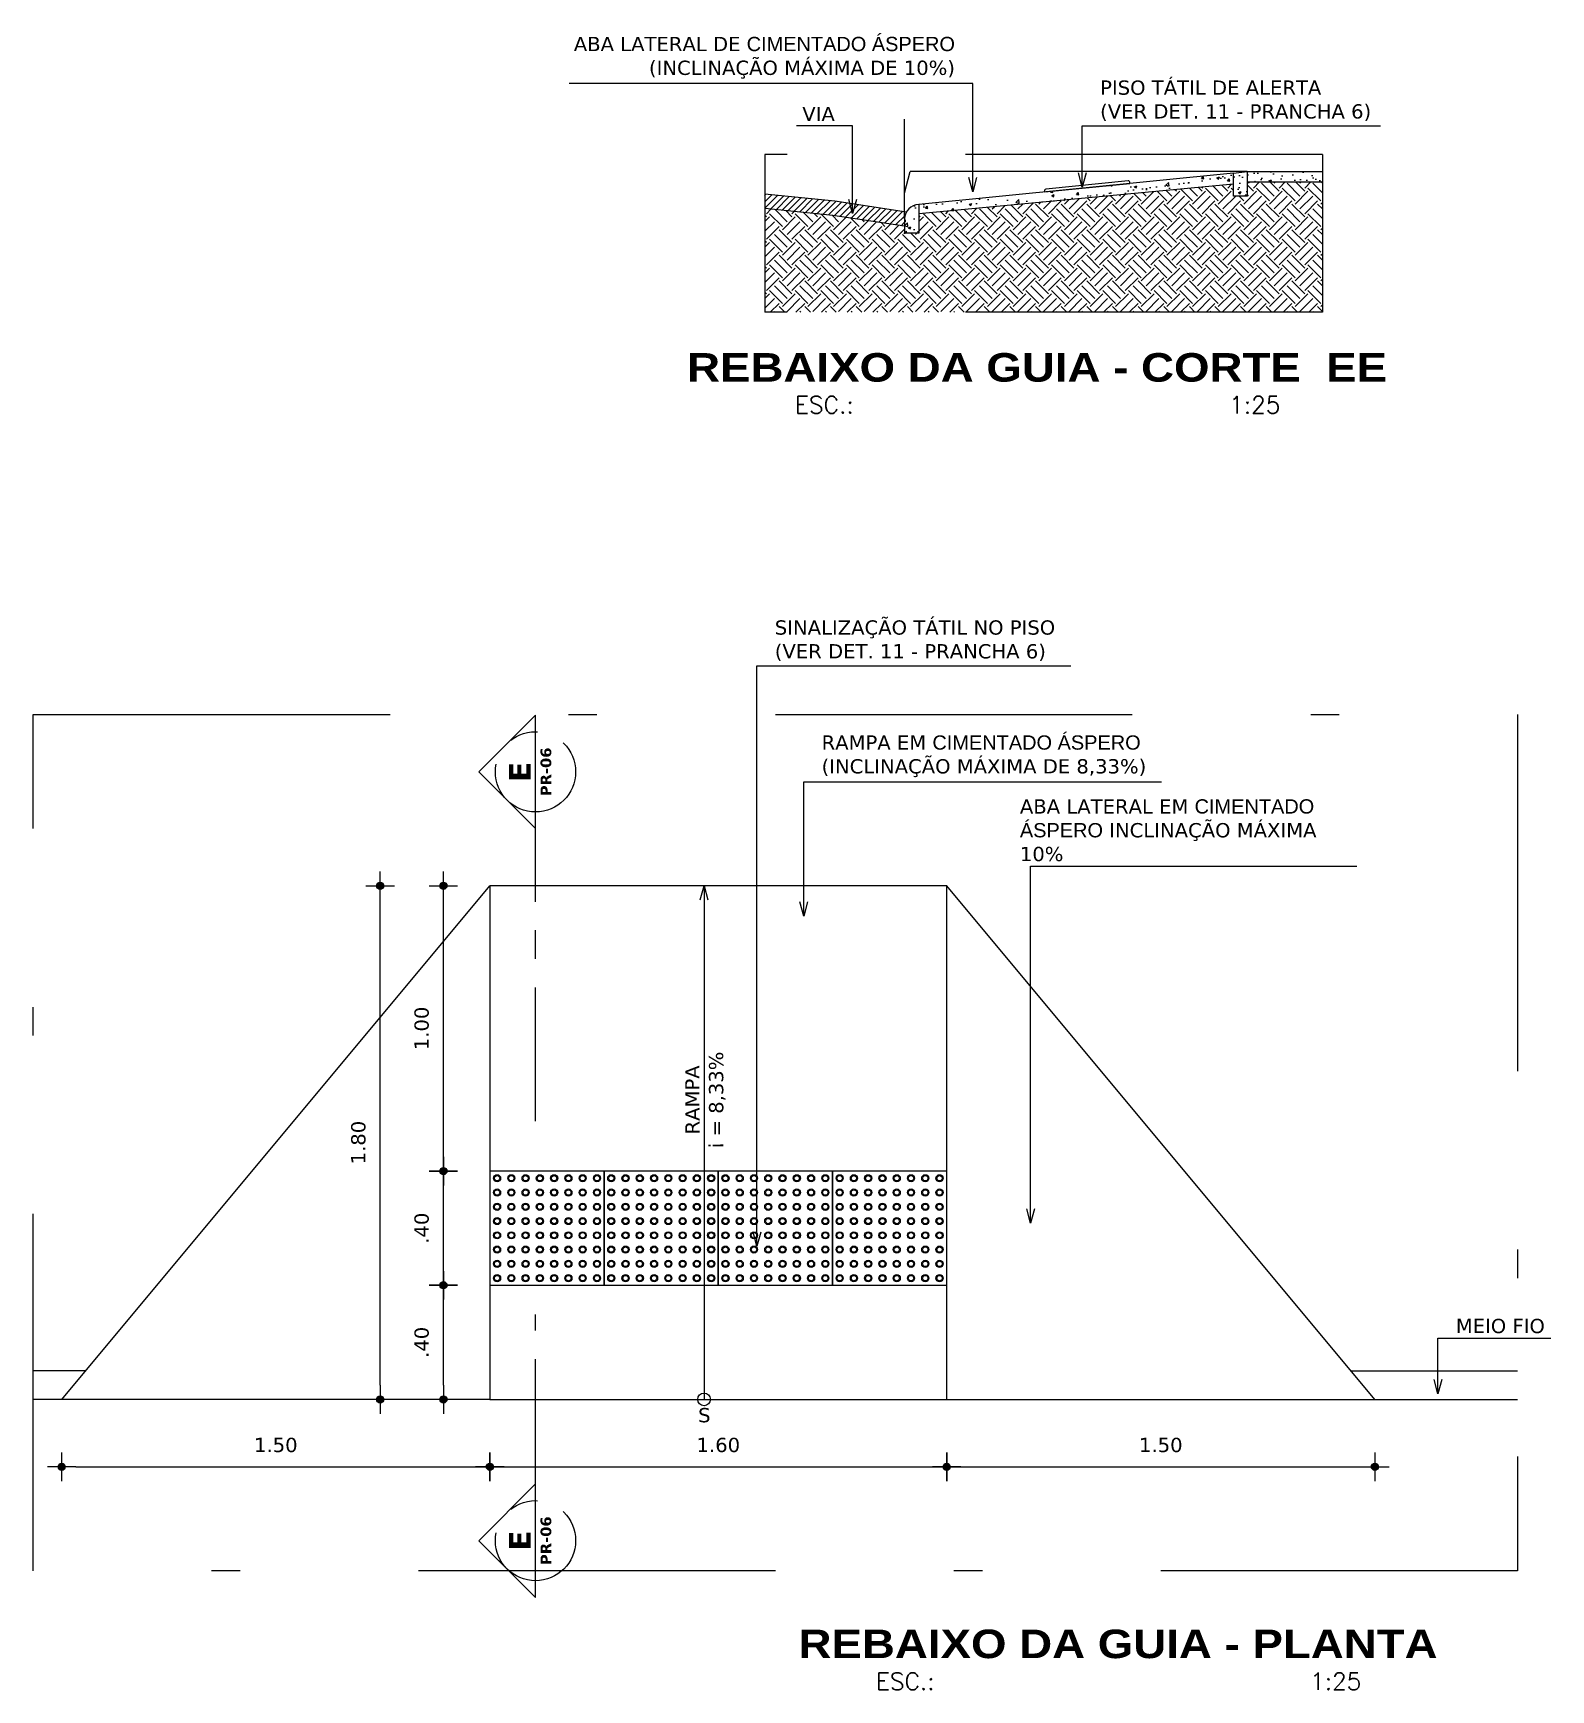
# Model space of a CAD drawing. Header units: millimetres. Extents: x 490 to 675, y -160 to -87.
# Drawn here: x 607.29 to 612.6, y -104.42 to -98.62 of the extents above; entities that cross this region are included whole.
import ezdxf
from ezdxf.enums import TextEntityAlignment as Align

# ---------------------------------------------------------------- set-up
doc = ezdxf.new("R2010")
doc.units = ezdxf.units.MM
doc.header["$LTSCALE"] = 2.5
doc.linetypes.add('CENTER2', pattern=[1.125, 0.75, -0.125, 0.125, -0.125])
doc.linetypes.add('DASHDOT', pattern=[1, 0.5, -0.25, 0, -0.25])
for name, color, linetype in [('COTAS', 1, 'Continuous'), ('HACHURA', 254, 'Continuous'), ('Hatch', 9, 'Continuous'), ('IND_TEXTOS', 1, 'Continuous'), ('Indica_corte', 2, 'CENTER2'), ('Paginação', 8, 'Continuous'), ('PAREDE', 4, 'Continuous'), ('TITULO', 2, 'Continuous'), ('VISTA', 1, 'Continuous'), ('VISTA 02', 1, 'Continuous')]:
    doc.layers.add(name, color=color, linetype=linetype)
doc.styles.add('COTA100', font='ROMANS.SHX')
doc.styles.add('COTA200', font='ROMANS.SHX')
doc.styles.add('TIT100', font='verdanab.ttf')
doc.styles.add('TIT200', font='')
doc.styles.add('VERDANA', font='verdana.ttf')
doc.styles.get('TIT200').set_extended_font_data('Arial Black')
doc.dimstyles.new('COTA025', dxfattribs={"dimtxt": 0.05, "dimasz": 0.05, "dimexe": 1.25, "dimexo": 0.625, "dimgap": 0.05, "dimtad": 1, "dimzin": 4, "dimdsep": 46, "dimtxsty": 'VERDANA', "dimblk": 'bola', "dimcen": -0.25, "dimse1": 1, "dimse2": 1, "dimclrd": 1, "dimclrt": 2, "dimadec": 0, "dimazin": 0, "dimtfac": 1, "dimtix": 1, "dimtmove": 2, "dimatfit": 3, "dimldrblk": 'OPEN30', "dimfxl": 1.25, "dimtolj": 1, "dimarcsym": 0})
doc.dimstyles.new('COTA100', dxfattribs={"dimtxt": 0.18, "dimasz": 0.18, "dimexe": 0.05, "dimexo": 0.06, "dimgap": 0.1, "dimtad": 1, "dimzin": 4, "dimdsep": 46, "dimtxsty": 'COTA100', "dimblk": 'bola', "dimcen": 0.09, "dimdle": 0.05, "dimse1": 1, "dimse2": 1, "dimclrd": 256, "dimclrt": 2, "dimadec": 0, "dimazin": 0, "dimtfac": 1, "dimtix": 1, "dimtmove": 2, "dimatfit": 1, "dimldrblk": 'OPEN30', "dimfxl": 1, "dimtolj": 1, "dimtzin": 4, "dimarcsym": 0})

# ---------------------------------------------------------------- blocks, each defined once
blk = doc.blocks.new('_OPEN30')
at = {"color": 0, "linetype": 'ByBlock', "ltscale": 0.5}
for p, q in [((-1, 0.27), (0, 0)), ((0, 0), (-1, -0.27)), ((0, 0), (-1, 0))]:
    blk.add_line(p, q, dxfattribs=at)
blk = doc.blocks.new('bola')
blk.add_hatch(color=0).paths.add_polyline_path([(-0.25, 0, 1), (0.25, 0, 1)])
at = {"color": 0}
for p, q in [((-1, 0), (-0.25, 0)), ((0, 1), (0, 0.25)), ((0.25, 0), (1, 0)), ((0, -0.25), (0, -1))]:
    blk.add_line(p, q, dxfattribs=at)
blk.add_circle((0, 0), 0.25, dxfattribs=at)
blk = doc.blocks.new('*D236')
at = {"layer": 'COTAS', "color": 1, "lineweight": -2}
blk.add_line((608.7251, -103.3541), (608.7251, -103.0541), dxfattribs=at)
at = {"layer": 'DEFPOINTS', "color": 0}
for p in [(608.7251, -103.0041), (608.8881, -103.0041), (608.8881, -103.4041)]:
    blk.add_point(p, dxfattribs=at)
at = {"layer": 'COTAS', "color": 1, "lineweight": -2, "xscale": 0.05, "yscale": 0.05, "zscale": 0.05}
for p, rotation in [((608.7251, -103.0041), 90), ((608.7251, -103.4041), 270)]:
    blk.add_blockref('bola', p, dxfattribs=dict(at, rotation=rotation))
at = {"layer": 'COTAS', "color": 2, "insert": (608.6491, -103.2041), "char_height": 0.05, "attachment_point": 5, "rotation": 90, "style": 'VERDANA'}
blk.add_mtext('\\A1;.40', dxfattribs=at)
blk = doc.blocks.new('*D237')
at = {"layer": 'COTAS', "color": 1, "lineweight": -2}
blk.add_line((608.7251, -102.9541), (608.7251, -102.6541), dxfattribs=at)
at = {"layer": 'DEFPOINTS', "color": 0}
for p in [(608.7251, -102.6041), (608.8881, -102.6041), (608.8881, -103.0041)]:
    blk.add_point(p, dxfattribs=at)
at = {"layer": 'COTAS', "color": 1, "lineweight": -2, "xscale": 0.05, "yscale": 0.05, "zscale": 0.05}
for p, rotation in [((608.7251, -102.6041), 90), ((608.7251, -103.0041), 270)]:
    blk.add_blockref('bola', p, dxfattribs=dict(at, rotation=rotation))
at = {"layer": 'COTAS', "color": 2, "insert": (608.6491, -102.8041), "char_height": 0.05, "attachment_point": 5, "rotation": 90, "style": 'VERDANA'}
blk.add_mtext('\\A1;.40', dxfattribs=at)
blk = doc.blocks.new('*D238')
at = {"layer": 'COTAS', "color": 1, "lineweight": -2}
blk.add_line((607.4381, -103.64), (608.8381, -103.64), dxfattribs=at)
at = {"layer": 'DEFPOINTS', "color": 0}
for p in [(607.3881, -103.4041), (608.8881, -103.4041), (608.8881, -103.64)]:
    blk.add_point(p, dxfattribs=at)
at = {"layer": 'COTAS', "color": 1, "lineweight": -2, "xscale": 0.05, "yscale": 0.05, "zscale": 0.05, "rotation": 180}
blk.add_blockref('bola', (607.3881, -103.64), dxfattribs=at)
at = {"layer": 'COTAS', "color": 1, "lineweight": -2, "xscale": 0.05, "yscale": 0.05, "zscale": 0.05}
blk.add_blockref('bola', (608.8881, -103.64), dxfattribs=at)
at = {"layer": 'COTAS', "color": 2, "insert": (608.1381, -103.564), "char_height": 0.05, "attachment_point": 5, "style": 'VERDANA'}
blk.add_mtext('\\A1;1.50', dxfattribs=at)
blk = doc.blocks.new('*D239')
at = {"layer": 'COTAS', "color": 1, "lineweight": -2}
blk.add_line((608.9381, -103.64), (610.4381, -103.64), dxfattribs=at)
at = {"layer": 'DEFPOINTS', "color": 0}
for p in [(608.8881, -103.4041), (610.4881, -103.4041), (610.4881, -103.64)]:
    blk.add_point(p, dxfattribs=at)
at = {"layer": 'COTAS', "color": 1, "lineweight": -2, "xscale": 0.05, "yscale": 0.05, "zscale": 0.05, "rotation": 180}
blk.add_blockref('bola', (608.8881, -103.64), dxfattribs=at)
at = {"layer": 'COTAS', "color": 1, "lineweight": -2, "xscale": 0.05, "yscale": 0.05, "zscale": 0.05}
blk.add_blockref('bola', (610.4881, -103.64), dxfattribs=at)
at = {"layer": 'COTAS', "color": 2, "insert": (609.6881, -103.564), "char_height": 0.05, "attachment_point": 5, "style": 'VERDANA'}
blk.add_mtext('\\A1;1.60', dxfattribs=at)
blk = doc.blocks.new('*D240')
at = {"layer": 'COTAS', "color": 1, "lineweight": -2}
blk.add_line((610.5381, -103.64), (611.9381, -103.64), dxfattribs=at)
at = {"layer": 'DEFPOINTS', "color": 0}
for p in [(610.4881, -103.4041), (611.9881, -103.4041), (611.9881, -103.64)]:
    blk.add_point(p, dxfattribs=at)
at = {"layer": 'COTAS', "color": 1, "lineweight": -2, "xscale": 0.05, "yscale": 0.05, "zscale": 0.05, "rotation": 180}
blk.add_blockref('bola', (610.4881, -103.64), dxfattribs=at)
at = {"layer": 'COTAS', "color": 1, "lineweight": -2, "xscale": 0.05, "yscale": 0.05, "zscale": 0.05}
blk.add_blockref('bola', (611.9881, -103.64), dxfattribs=at)
at = {"layer": 'COTAS', "color": 2, "insert": (611.2381, -103.564), "char_height": 0.05, "attachment_point": 5, "style": 'VERDANA'}
blk.add_mtext('\\A1;1.50', dxfattribs=at)
blk = doc.blocks.new('Indica_corte')
at = {"layer": 'Indica_corte'}
blk.add_lwpolyline([(0, 0), (-0.795, 0.795), (-1.591, 0)], close=True, dxfattribs=at)
at = {"layer": 'Indica_corte', "color": 2}
blk.add_circle((-0.795, 0), 0.562, dxfattribs=at)
at = {"layer": 'Indica_corte', "color": 2, "style": 'TIT100'}
for tag, height, p in [('CORTE', 0.3, (-0.795, 0.069)), ('PRANCHA', 0.15, (-0.795, -0.221))]:
    blk.add_attdef(tag, text='', height=height, dxfattribs=at).set_placement(p, align=Align.CENTER)
blk = doc.blocks.new('*D241')
at = {"layer": 'COTAS', "color": 1, "lineweight": -2}
blk.add_line((608.7251, -102.5541), (608.7251, -101.6541), dxfattribs=at)
at = {"layer": 'DEFPOINTS', "color": 0}
for p in [(608.7251, -101.6041), (608.8881, -101.6041), (608.8881, -102.6041)]:
    blk.add_point(p, dxfattribs=at)
at = {"layer": 'COTAS', "color": 1, "lineweight": -2, "xscale": 0.05, "yscale": 0.05, "zscale": 0.05}
for p, rotation in [((608.7251, -101.6041), 90), ((608.7251, -102.6041), 270)]:
    blk.add_blockref('bola', p, dxfattribs=dict(at, rotation=rotation))
at = {"layer": 'COTAS', "color": 2, "insert": (608.6491, -102.1041), "char_height": 0.05, "attachment_point": 5, "rotation": 90, "style": 'VERDANA'}
blk.add_mtext('\\A1;1.00', dxfattribs=at)
blk = doc.blocks.new('*D242')
at = {"layer": 'COTAS', "color": 1, "lineweight": -2}
blk.add_line((608.5036, -103.3541), (608.5036, -101.6541), dxfattribs=at)
at = {"layer": 'DEFPOINTS', "color": 0}
for p in [(608.5036, -101.6041), (608.8881, -101.6041), (608.8881, -103.4041)]:
    blk.add_point(p, dxfattribs=at)
at = {"layer": 'COTAS', "color": 1, "lineweight": -2, "xscale": 0.05, "yscale": 0.05, "zscale": 0.05}
for p, rotation in [((608.5036, -101.6041), 90), ((608.5036, -103.4041), 270)]:
    blk.add_blockref('bola', p, dxfattribs=dict(at, rotation=rotation))
at = {"layer": 'COTAS', "color": 2, "insert": (608.4275, -102.5041), "char_height": 0.05, "attachment_point": 5, "rotation": 90, "style": 'VERDANA'}
blk.add_mtext('\\A1;1.80', dxfattribs=at)
blk = doc.blocks.new('PT_AZUL1')
at = {"color": 9}
blk.add_lwpolyline([(0.3, 0.4), (-0.1, 0.4), (-0.1, 0), (0.3, 0)], close=True, dxfattribs=at)
for centre, radius in [((-0.075, 0.375), 0.0125), ((-0.075, 0.375), 0.0095), ((-0.025, 0.375), 0.0125), ((-0.025, 0.375), 0.0095), ((0.025, 0.375), 0.0125), ((0.025, 0.375), 0.0095), ((0.075, 0.375), 0.0125), ((0.075, 0.375), 0.0095), ((0.125, 0.375), 0.0125), ((0.125, 0.375), 0.0095), ((0.175, 0.375), 0.0125), ((0.175, 0.375), 0.0095), ((0.225, 0.375), 0.0125), ((0.225, 0.375), 0.0095), ((0.275, 0.375), 0.0125), ((0.275, 0.375), 0.0095), ((-0.075, 0.325), 0.0125), ((-0.075, 0.325), 0.0095), ((-0.025, 0.325), 0.0125), ((-0.025, 0.325), 0.0095), ((0.025, 0.325), 0.0125), ((0.025, 0.325), 0.0095), ((0.075, 0.325), 0.0125), ((0.075, 0.325), 0.0095), ((0.125, 0.325), 0.0125), ((0.125, 0.325), 0.0095), ((0.175, 0.325), 0.0125), ((0.175, 0.325), 0.0095), ((0.225, 0.325), 0.0125), ((0.225, 0.325), 0.0095), ((0.275, 0.325), 0.0125), ((0.275, 0.325), 0.0095), ((-0.075, 0.275), 0.0125), ((-0.075, 0.225), 0.0125), ((-0.075, 0.275), 0.0095), ((-0.075, 0.225), 0.0095), ((-0.025, 0.275), 0.0125), ((-0.025, 0.225), 0.0125), ((-0.025, 0.275), 0.0095), ((-0.025, 0.225), 0.0095), ((0.025, 0.275), 0.0125), ((0.025, 0.225), 0.0125), ((0.025, 0.275), 0.0095), ((0.025, 0.225), 0.0095), ((0.075, 0.275), 0.0125), ((0.075, 0.225), 0.0125), ((0.075, 0.275), 0.0095), ((0.075, 0.225), 0.0095), ((0.125, 0.275), 0.0125), ((0.125, 0.225), 0.0125), ((0.125, 0.275), 0.0095), ((0.125, 0.225), 0.0095), ((0.175, 0.275), 0.0125), ((0.175, 0.225), 0.0125), ((0.175, 0.275), 0.0095), ((0.175, 0.225), 0.0095), ((0.225, 0.275), 0.0125), ((0.225, 0.225), 0.0125), ((0.225, 0.275), 0.0095), ((0.225, 0.225), 0.0095), ((0.275, 0.275), 0.0125), ((0.275, 0.225), 0.0125), ((0.275, 0.275), 0.0095), ((0.275, 0.225), 0.0095), ((-0.075, 0.175), 0.0125), ((-0.075, 0.175), 0.0095), ((-0.025, 0.175), 0.0125), ((-0.025, 0.175), 0.0095), ((0.025, 0.175), 0.0125), ((0.025, 0.175), 0.0095), ((0.075, 0.175), 0.0125), ((0.075, 0.175), 0.0095), ((0.125, 0.175), 0.0125), ((0.125, 0.175), 0.0095), ((0.175, 0.175), 0.0125), ((0.175, 0.175), 0.0095), ((0.225, 0.175), 0.0125), ((0.225, 0.175), 0.0095), ((0.275, 0.175), 0.0125), ((0.275, 0.175), 0.0095), ((-0.075, 0.125), 0.0125), ((-0.075, 0.125), 0.0095), ((-0.025, 0.125), 0.0125), ((-0.025, 0.125), 0.0095), ((0.025, 0.125), 0.0125), ((0.025, 0.125), 0.0095), ((0.075, 0.125), 0.0125), ((0.075, 0.125), 0.0095), ((0.125, 0.125), 0.0125), ((0.125, 0.125), 0.0095), ((0.175, 0.125), 0.0125), ((0.175, 0.125), 0.0095), ((0.225, 0.125), 0.0125), ((0.225, 0.125), 0.0095), ((0.275, 0.125), 0.0125), ((0.275, 0.125), 0.0095), ((-0.075, 0.075), 0.0125), ((-0.075, 0.075), 0.0095), ((-0.025, 0.075), 0.0125), ((-0.025, 0.075), 0.0095), ((0.025, 0.075), 0.0125), ((0.025, 0.075), 0.0095), ((0.075, 0.075), 0.0125), ((0.075, 0.075), 0.0095), ((0.125, 0.075), 0.0125), ((0.125, 0.075), 0.0095), ((0.175, 0.075), 0.0125), ((0.175, 0.075), 0.0095), ((0.225, 0.075), 0.0125), ((0.225, 0.075), 0.0095), ((0.275, 0.075), 0.0125), ((0.275, 0.075), 0.0095), ((-0.075, 0.025), 0.0125), ((-0.075, 0.025), 0.0095), ((-0.025, 0.025), 0.0125), ((-0.025, 0.025), 0.0095), ((0.025, 0.025), 0.0125), ((0.025, 0.025), 0.0095), ((0.075, 0.025), 0.0125), ((0.075, 0.025), 0.0095), ((0.125, 0.025), 0.0125), ((0.125, 0.025), 0.0095), ((0.175, 0.025), 0.0125), ((0.175, 0.025), 0.0095), ((0.225, 0.025), 0.0125), ((0.225, 0.025), 0.0095), ((0.275, 0.025), 0.0125), ((0.275, 0.025), 0.0095)]:
    blk.add_circle(centre, radius, dxfattribs=at)
blk = doc.blocks.new('Rebaixo_guia')
at = {"layer": 'VISTA'}
for p, q in [((0, 0), (1.5, 1.8)), ((4.6, 0), (3.1, 1.8))]:
    blk.add_line(p, q, dxfattribs=at)
at = {"layer": 'VISTA 02'}
for p, q in [((3.1, 1.8), (1.5, 1.8)), ((1.5, 1.8), (1.5, 0)), ((3.1, 0), (3.1, 1.8)), ((1.5, 0), (0, 0)), ((1.5, 0), (3.1, 0)), ((3.1, 0), (4.6, 0))]:
    blk.add_line(p, q, dxfattribs=at)
at = {"layer": 'VISTA', "color": 8, "rotation": 180}
for p in [(1.8, 0.8), (2.2, 0.8), (2.6, 0.8), (3, 0.8)]:
    blk.add_blockref('PT_AZUL1', p, dxfattribs=at)

msp = doc.modelspace()

# ---------------------------------------------------------------- hatches: boundary and pattern name
at = {"layer": 'Hatch'}
h = msp.add_hatch(dxfattribs=at)
h.set_pattern_fill('EARTH', color=256, scale=0.01, angle=45, style=0)
h.set_pattern_definition([(45, (1071.351647, 20.187975), (0, 0.089802561), [0.0635, -0.0635]), (45, (1071.33481, 20.204813), (0, 0.089802561), [0.0635, -0.0635]), (45, (1071.31797, 20.22165), (0, 0.089802561), [0.0635, -0.0635]), (135, (1071.31797, 20.232877), (-0.089802561, 0), [0.0635, -0.0635]), (135, (1071.33481, 20.249715), (-0.089802561, 0), [0.0635, -0.0635]), (135, (1071.351647, 20.26655), (-0.089802561, 0), [0.0635, -0.0635])])
h.paths.add_polyline_path([(611.8041, -99.138), (611.5406, -99.138), (611.5406, -99.1878), (611.493, -99.1878), (611.493, -99.1458), (610.3906, -99.2503), (610.3906, -99.3176), (610.3406, -99.3176), (610.3406, -99.2932), (610.0896, -99.2552), (609.8511, -99.2314), (609.8511, -99.5947), (611.8041, -99.5947)])
h = msp.add_hatch(dxfattribs=at)
h.set_pattern_fill('AR-CONC', color=256, scale=0.0005, style=0)
h.set_pattern_definition([(50, (610.34058, -99.31764), (0.0910923, -0.0079695), [0.009525, -0.104775]), (355, (610.34058, -99.31764), (-0.0176214, 0.0955283), [0.00762, -0.08382]), (100.451, (610.34817, -99.31831), (0.073471, 0.0875583), [0.008095, -0.089045]), (46.184, (610.34058, -99.29224), (0.1355395, -0.021021), [0.014287, -0.157163]), (96.636, (610.35188, -99.294), (0.118702, 0.123713), [0.012143, -0.133567]), (351.184, (610.34058, -99.29224), (0.118702, 0.123713), [0.01143, -0.12573]), (21, (610.35328, -99.29859), (0.0758074, -0.0511328), [0.009525, -0.104775]), (326, (610.35328, -99.29859), (0.030901, 0.092094), [0.00762, -0.08382]), (71.4514, (610.3596, -99.30285), (0.106708, 0.0409614), [0.008095, -0.089045]), (37.5, (610.340582, -99.317642), (0.0015443, 0.0422775), [0, -0.082804, 0, -0.08509, 0, -0.0841375]), (7.5, (610.34058, -99.31764), (0.0334098, 0.0500903), [0, -0.048514, 0, -0.080899, 0, -0.0320675]), (327.5, (610.31226, -99.31764), (0.0677953, -0.0028644), [0, -0.03175, 0, -0.09906, 0, -0.131445]), (317.5, (610.29956, -99.31764), (0.0740646, 0.0127132), [0, -0.041275, 0, -0.065786, 0, -0.093345])])
h.paths.add_polyline_path([(610.3906, -99.2176, 0.414214), (610.3406, -99.2676), (610.3406, -99.3176), (610.3906, -99.3176)])
h.paths.add_polyline_path([(611.493, -99.1458), (611.493, -99.1069), (610.3906, -99.2176), (610.3906, -99.2503)])
h.paths.add_polyline_path([(611.5406, -99.1021), (611.493, -99.1069), (611.493, -99.1878), (611.5406, -99.1878)])
h.paths.add_polyline_path([(611.8041, -99.1021), (611.5406, -99.1021), (611.5406, -99.138), (611.8041, -99.138)])
h = msp.add_hatch(dxfattribs=at)
h.set_pattern_fill('ANSI31', color=256, scale=0.005, style=0)
h.set_pattern_definition([(45, (603.247377, -103.431773), (-0.01122532, 0.01122532), [])])
h.paths.add_polyline_path([(610.0959, -99.2056), (609.8511, -99.1812), (609.8511, -99.2314), (610.0896, -99.2552), (610.3406, -99.2932), (610.3406, -99.2676, -0.126203), (610.3468, -99.2436)])

# ---------------------------------------------------------------- linework, layer by layer
at = {"layer": 'HACHURA', "linetype": 'DASHDOT'}
for p, q in [((609.8511, -99.0421), (609.8511, -99.5947)), ((611.8041, -99.0421), (609.8511, -99.0421)), ((611.8041, -99.0421), (611.8041, -99.5947)), ((611.8041, -99.5947), (609.8511, -99.5947))]:
    msp.add_line(p, q, dxfattribs=at)
msp.add_lwpolyline([(607.2881, -101.0041), (612.4881, -101.0041), (612.4881, -104.0041), (607.2881, -104.0041)], close=True, dxfattribs=at)
at = {"layer": 'IND_TEXTOS', "color": 2}
msp.add_line((609.6381, -101.6541), (609.6381, -103.4041), dxfattribs=at)
msp.add_circle((609.6381, -103.4041), 0.0222, dxfattribs=at)
at = {"layer": 'Indica_corte', "ltscale": 0.25}
for p, q in [((609.0477, -102.4291), (609.0477, -101.4041)), ((609.0477, -103.7314), (609.0477, -103.1064))]:
    msp.add_line(p, q, dxfattribs=at)
at = {"layer": 'PAREDE', "color": 4}
for p, q in [((611.493, -99.1069), (610.3906, -99.2176)), ((611.493, -99.1458), (610.3906, -99.2503)), ((611.493, -99.1069), (611.5406, -99.1021)), ((611.493, -99.1878), (611.493, -99.1069)), ((611.5406, -99.1021), (611.5406, -99.1878)), ((611.5406, -99.1878), (611.493, -99.1878)), ((610.3406, -99.2676), (610.3406, -99.3176))]:
    msp.add_line(p, q, dxfattribs=at)
msp.add_lwpolyline([(610.3906, -99.2176), (610.3906, -99.3176), (610.3406, -99.3176)], dxfattribs=at)
msp.add_arc((610.3906, -99.2676), 0.05, 90, 180, dxfattribs=at)
at = {"layer": 'VISTA'}
for p, q in [((610.3406, -99.2676), (610.3406, -98.9178)), ((607.4714, -103.3041), (607.2881, -103.3041)), ((611.9047, -103.3041), (612.4881, -103.3041)), ((607.3881, -103.4041), (607.2881, -103.4041)), ((611.9881, -103.4041), (612.4881, -103.4041))]:
    msp.add_line(p, q, dxfattribs=at)
at = {"layer": 'VISTA', "color": 8}
for p, q in [((610.3406, -99.1771), (610.3606, -99.1021)), ((611.5406, -99.1021), (610.3606, -99.1021)), ((611.5406, -99.1021), (611.8041, -99.1021)), ((610.3406, -99.2426), (610.3406, -99.1771))]:
    msp.add_line(p, q, dxfattribs=at)
at = {"layer": 'VISTA', "color": 3}
msp.add_line((611.5406, -99.138), (611.8041, -99.138), dxfattribs=at)
at = {"layer": 'VISTA', "color": 8}
msp.add_lwpolyline([(611.1301, -99.1433), (611.1296, -99.1384, 0.414214), (611.1241, -99.1339), (610.8356, -99.1629, 0.551624), (610.8316, -99.1733), (610.8316, -99.1733)], format="xyb", close=True, dxfattribs=at)
at = {"layer": 'VISTA', "color": 3}
for points in [[(610.3468, -99.2436), (610.0959, -99.2056), (609.8511, -99.1812)], [(610.3406, -99.2932), (610.0896, -99.2552), (609.8511, -99.2314)]]:
    msp.add_lwpolyline(points, dxfattribs=at)

# ---------------------------------------------------------------- block references
at = {"layer": 'IND_TEXTOS', "color": 2, "xscale": 0.04999999999999721, "yscale": 0.04999999999999721, "zscale": 0.04999999999999721, "rotation": 89.9403926738808}
msp.add_blockref('_OPEN30', (609.6381, -101.6041), dxfattribs=at)
at = {"layer": 'Indica_corte', "xscale": 0.25, "yscale": 0.25, "zscale": 0.25, "rotation": 90}
for p in [(609.0477, -101.0063), (609.0477, -103.7002)]:
    msp.add_blockref('Indica_corte', p, dxfattribs=at).add_auto_attribs({'CORTE': 'E', 'PRANCHA': 'PR-06'})
at = {"layer": 'Paginação'}
msp.add_blockref('Rebaixo_guia', (607.3881, -103.4041), dxfattribs=at)

# ---------------------------------------------------------------- texts
at = {"layer": 'IND_TEXTOS', "color": 2, "style": 'VERDANA'}
msp.add_text('S', height=0.05, dxfattribs=at).set_placement((609.6392, -103.4591), align=Align.MIDDLE_CENTER)
at = {"layer": 'IND_TEXTOS', "color": 2, "char_height": 0.05, "style": 'VERDANA'}
for s, insert, attachment_point in [('ABA LATERAL DE {\\A1;\\fArial|b0|i0|c0|p34;CIMENTADO ÁSPERO\\P}(INCLINAÇÃO MÁXIMA DE 10%)', (610.517, -98.7764), 9), ('PISO TÁTIL DE ALERTA\\P(VER DET. 11 - PRANCHA 6)', (611.0255, -98.925), 7), ('VIA', (610.0963, -98.925), 9), ('SINALIZAÇÃO TÁTIL NO PISO\\P(VER DET. 11 - PRANCHA 6)', (609.886, -100.8167), 7), ('RAMPA EM {\\A1;\\fArial|b0|i0|c0|p34;CIMENTADO ÁSPERO} \\P(INCLINAÇÃO MÁXIMA DE 8,33%)', (610.0499, -101.2239), 7), ('ABA LATERAL EM {\\A1;\\fArial|b0|i0|c0|p34;CIMENTADO \\PÁSPERO} INCLINAÇÃO MÁXIMA \\P10%', (610.7445, -101.5189), 7), ('MEIO FIO', (612.2713, -103.1726), 7)]:
    msp.add_mtext(s, dxfattribs=dict(at, insert=insert, attachment_point=attachment_point))
at = {"layer": 'IND_TEXTOS', "color": 2, "insert": (609.7135, -102.3544), "char_height": 0.05, "attachment_point": 8, "rotation": 90.08408, "style": 'VERDANA'}
msp.add_mtext('RAMPA\\Pi = 8,33%', dxfattribs=at)
at = {"layer": 'TITULO'}
for s, height, style, p in [('REBAIXO DA GUIA - CORTE  EE', 0.1, 'TIT200', (610.8047, -99.7879)), ('ESC.:                             1:25', 0.06, 'COTA200', (610.807, -99.9191)), ('REBAIXO DA GUIA - PLANTA', 0.1, 'TIT200', (611.0883, -104.2605)), ('ESC.:                             1:25', 0.06, 'COTA200', (611.0905, -104.3917))]:
    msp.add_text(s, height=height, dxfattribs=dict(at, style=style)).set_placement(p, align=Align.MIDDLE_CENTER)

# ---------------------------------------------------------------- dimensions: what is measured, and where the dimension line sits
at = {"layer": 'COTAS'}
for base, p1, p2, picture, middle in [((608.5036, -101.6041), (608.8881, -103.4041), (608.8881, -101.6041), '*D242', (608.4275, -102.5041)), ((608.7251, -101.6041), (608.8881, -102.6041), (608.8881, -101.6041), '*D241', (608.6491, -102.1041)), ((608.7251, -102.6041), (608.8881, -103.0041), (608.8881, -102.6041), '*D237', (608.6491, -102.8041)), ((608.7251, -103.0041), (608.8881, -103.4041), (608.8881, -103.0041), '*D236', (608.6491, -103.2041))]:
    dim = msp.add_linear_dim(base=base, p1=p1, p2=p2, angle=90, dimstyle='COTA025', dxfattribs=at)
    dim.commit()
    dim.dimension.update_dxf_attribs({"geometry": picture, "text_midpoint": middle})
for base, p1, p2, picture, middle in [((608.8881, -103.64), (607.3881, -103.4041), (608.8881, -103.4041), '*D238', (608.1381, -103.564)), ((610.4881, -103.64), (608.8881, -103.4041), (610.4881, -103.4041), '*D239', (609.6881, -103.564)), ((611.9881, -103.64), (610.4881, -103.4041), (611.9881, -103.4041), '*D240', (611.2381, -103.564))]:
    dim = msp.add_linear_dim(base=base, p1=p1, p2=p2, dimstyle='COTA025', dxfattribs=at)
    dim.commit()
    dim.dimension.update_dxf_attribs({"geometry": picture, "text_midpoint": middle})

# ---------------------------------------------------------------- leaders
at = {"layer": 'IND_TEXTOS', "annotation_type": 0, "has_hookline": 1}
for points, hookline_direction, text_width in [([(610.5794, -99.1728), (610.5794, -98.7928), (610.5545, -98.7928)], 1, 1.3392), ([(610.1587, -99.2493), (610.1587, -98.9414), (610.1338, -98.9414)], 1, 0.1213), ([(610.963, -99.156), (610.963, -98.9414), (610.988, -98.9414)], 0, 0.9696), ([(609.8236, -102.8675), (609.8236, -100.8331), (609.8485, -100.8331)], 0, 1.0249), ([(609.9875, -101.7102), (609.9875, -101.2403), (610.0124, -101.2403)], 0, 1.1783), ([(610.7821, -102.7868), (610.7821, -101.5353), (610.807, -101.5353)], 0, 1.0675), ([(612.2089, -103.3842), (612.2089, -103.1891), (612.2338, -103.1891)], 0, 0.3206)]:
    msp.add_leader(points, dimstyle='COTA100', override={"dimasz": 0.05, "dimgap": 0.05}, dxfattribs=dict(at, hookline_direction=hookline_direction, text_width=text_width))

doc.saveas('drawing.dxf')
